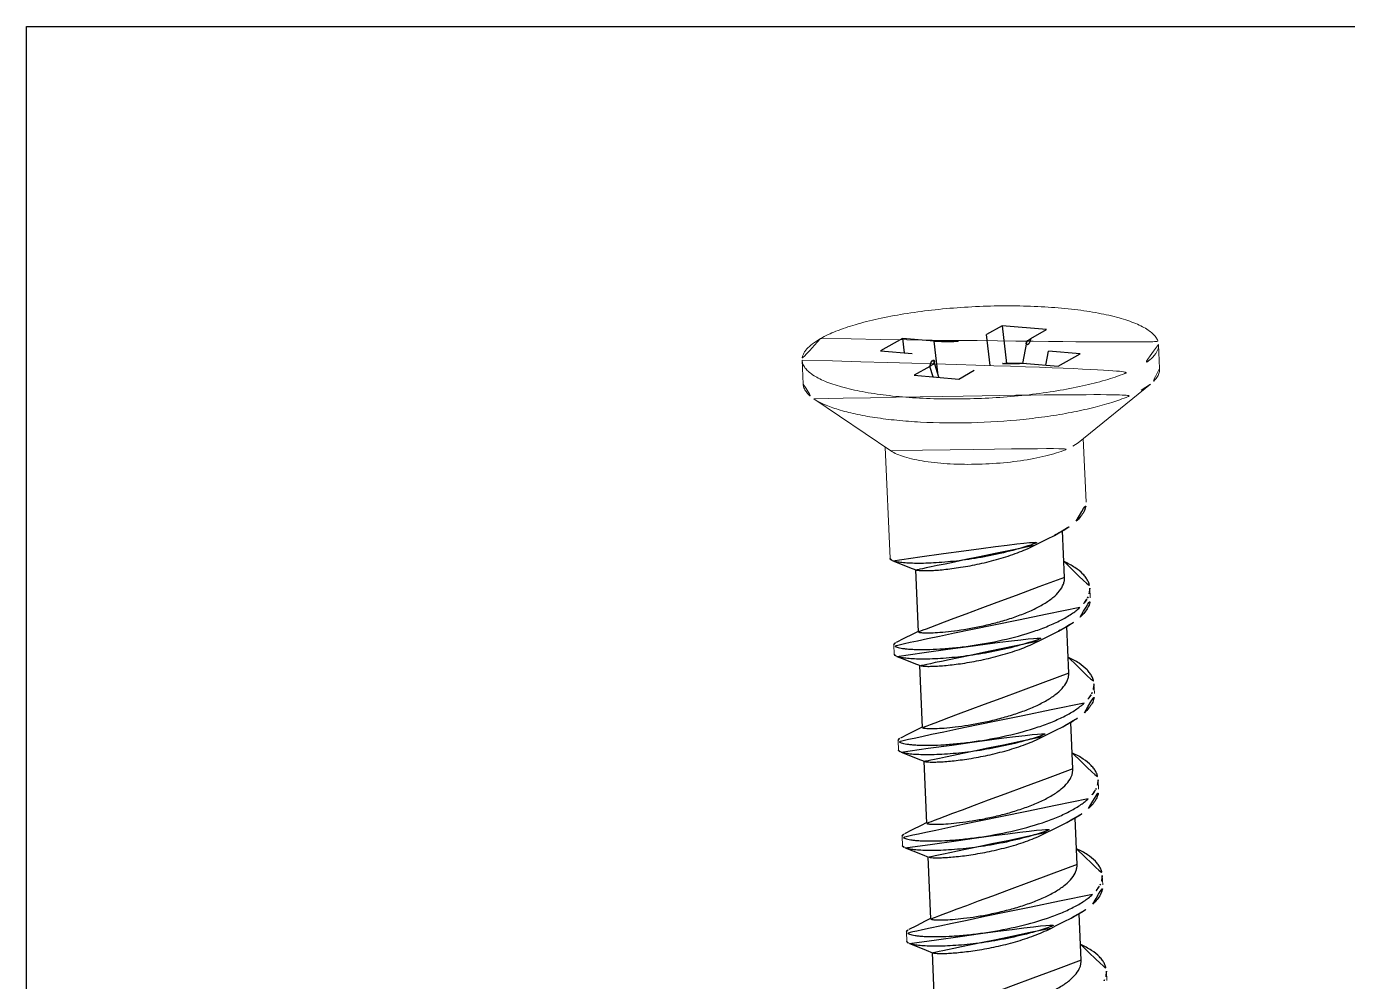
# Model space of a CAD drawing. Extents: x 16296660632 to 16296679688, y -37409620961 to -37409616551.
# Drawn here: x 16296678229.76 to 16296678256.42, y -37409617713.17 to -37409617693.9 of the extents above; entities that cross this region are included whole.
import ezdxf

# ---------------------------------------------------------------- set-up
doc = ezdxf.new("R2010")
doc.units = 0
doc.header["$LTSCALE"] = 10
doc.header["$MEASUREMENT"] = 0
doc.linetypes.add('ACAD_ISO02W100', pattern=[15, 12, -3])
doc.layers.get('0').update_dxf_attribs({"linetype": 'CONTINUOUS'})
doc.layers.add('虚线', color=8, linetype='ACAD_ISO02W100', lineweight=20)

msp = doc.modelspace()

# ---------------------------------------------------------------- linework, layer by layer
at = {"color": 7, "linetype": 'Continuous'}
for p, q in [((16296678249.443991, -37409617699.939613), (16296678249.12878, -37409617700.116997)), ((16296678249.202709, -37409617700.737717), (16296678249.12878, -37409617700.116997)), ((16296678250.33972, -37409617700.017487), (16296678249.443991, -37409617699.939613)), ((16296678249.443991, -37409617699.939613), (16296678249.53421, -37409617700.697144)), ((16296678250.024509, -37409617700.194878), (16296678250.33972, -37409617700.017487)), ((16296678247.43647, -37409617700.196419), (16296678246.993851, -37409617700.445503)), ((16296678246.993851, -37409617700.445503), (16296678247.63175, -37409617700.500961)), ((16296678248.074369, -37409617700.251877), (16296678247.43647, -37409617700.196419)), ((16296678247.43647, -37409617700.196419), (16296678247.471081, -37409617700.486992)), ((16296678248.15671, -37409617700.943199), (16296678248.074369, -37409617700.251877)), ((16296678249.86104, -37409617700.697853), (16296678249.942989, -37409617700.27742)), ((16296678250.32638, -37409617700.735237), (16296678250.381491, -37409617700.452469)), ((16296678251.01939, -37409617700.507927), (16296678250.381491, -37409617700.452469)), ((16296678248.167299, -37409617700.978867), (16296678248.069241, -37409617700.648903)), ((16296678249.938881, -37409617700.701553), (16296678250.576771, -37409617700.757011)), ((16296678250.576771, -37409617700.757011), (16296678251.01939, -37409617700.507927)), ((16296678247.988741, -37409617700.758553), (16296678247.673519, -37409617700.935944)), ((16296678247.673519, -37409617700.935944), (16296678248.56925, -37409617701.013817)), ((16296678248.05121, -37409617700.968773), (16296678247.988741, -37409617700.758553)), ((16296678248.56925, -37409617701.013817), (16296678248.88446, -37409617700.836433)), ((16296678250.705219, -37409617705.014977), (16296678250.66453, -37409617704.078499)), ((16296678247.57966, -37409617704.813423), (16296678247.70517, -37409617704.863892)), ((16296678247.69565, -37409617704.860069), (16296678247.749981, -37409617706.11055)), ((16296678250.789101, -37409617706.945679), (16296678250.748409, -37409617706.009048)), ((16296678247.663549, -37409617706.74411), (16296678247.789049, -37409617706.794594)), ((16296678247.779539, -37409617706.790756), (16296678247.83387, -37409617708.041237)), ((16296678250.87299, -37409617708.876373), (16296678250.832291, -37409617707.93972)), ((16296678247.747431, -37409617708.674797), (16296678247.87294, -37409617708.725281)), ((16296678247.86342, -37409617708.721458), (16296678247.917761, -37409617709.971939)), ((16296678250.956869, -37409617710.80706), (16296678250.91618, -37409617709.870537)), ((16296678247.83132, -37409617710.605499), (16296678247.95682, -37409617710.655983)), ((16296678247.947309, -37409617710.652153), (16296678248.00164, -37409617711.902634)), ((16296678251.040751, -37409617712.737747), (16296678251.000059, -37409617711.801086)), ((16296678247.915199, -37409617712.536186), (16296678248.04071, -37409617712.58667)), ((16296678248.031191, -37409617712.58284), (16296678248.08552, -37409617713.833321))]:
    msp.add_line(p, q, dxfattribs=at)
msp.add_lwpolyline([(16296678283.07406, -37409617776.240463), (16296678229.75769, -37409617776.240463), (16296678229.75769, -37409617693.900749), (16296678283.07406, -37409617693.900749)], close=True)
for points in [[(16296678250.092211, -37409617704.372139), (16296678250.201509, -37409617704.316727), (16296678250.363001, -37409617704.236183), (16296678250.501591, -37409617704.167992)], [(16296678247.237671, -37409617704.67942), (16296678247.395201, -37409617704.740601), (16296678247.57966, -37409617704.813423)], [(16296678247.74814, -37409617706.106918), (16296678247.641899, -37409617706.160797), (16296678247.46438, -37409617706.249397), (16296678247.3092, -37409617706.325783)], [(16296678250.1761, -37409617706.302834), (16296678250.285391, -37409617706.247429), (16296678250.44689, -37409617706.16687), (16296678250.58547, -37409617706.098679)], [(16296678247.32156, -37409617706.610123), (16296678247.47909, -37409617706.671303), (16296678247.663549, -37409617706.74411)], [(16296678247.832029, -37409617708.037613), (16296678247.72578, -37409617708.091492), (16296678247.54826, -37409617708.180099), (16296678247.393089, -37409617708.256462)], [(16296678250.259979, -37409617708.233521), (16296678250.36928, -37409617708.178123), (16296678250.530769, -37409617708.097557), (16296678250.669359, -37409617708.029373)], [(16296678247.405439, -37409617708.54081), (16296678247.562969, -37409617708.60199), (16296678247.747431, -37409617708.674797)], [(16296678247.915911, -37409617709.968307), (16296678247.809669, -37409617710.022186), (16296678247.632151, -37409617710.110786), (16296678247.476971, -37409617710.187157)], [(16296678250.34387, -37409617710.164223), (16296678250.453159, -37409617710.10881), (16296678250.61466, -37409617710.028259), (16296678250.753241, -37409617709.960068)], [(16296678247.48933, -37409617710.471497), (16296678247.646851, -37409617710.532677), (16296678247.83132, -37409617710.605499)], [(16296678247.9998, -37409617711.899002), (16296678247.893551, -37409617711.952881), (16296678247.71603, -37409617712.041481), (16296678247.56086, -37409617712.117851)], [(16296678250.42775, -37409617712.09491), (16296678250.53705, -37409617712.039513), (16296678250.69854, -37409617711.958946), (16296678250.83713, -37409617711.890762)], [(16296678247.57321, -37409617712.402191), (16296678247.73074, -37409617712.463371), (16296678247.915199, -37409617712.536186)]]:
    msp.add_lwpolyline(points, dxfattribs=at)
for centre, major_axis, ratio, start_param, end_param in [((16296678248.41198, -37409617700.04763), (-0.801806, -0.030785), 0.263882425, 1.126066153, 2.666704219), ((16296678250.762991, -37409617700.252037), (-0.821229, -0.039608), 0.25133448, 5.818141006, 7.358779072), ((16296678247.250259, -37409617700.701393), (-0.821229, -0.039608), 0.25133448, -3.606636955, -2.065998889), ((16296678249.601259, -37409617700.905792), (-0.801806, -0.030785), 0.263882425, -2.0155265, -0.474888434)]:
    msp.add_ellipse(centre, major_axis=major_axis, ratio=ratio, start_param=start_param, end_param=end_param, dxfattribs=at)
for points, knots in [([(16296678250.93935, -37409617703.884033), (16296678250.97146, -37409617703.854362), (16296678251.028721, -37409617703.794594), (16296678251.094839, -37409617703.696991), (16296678251.13406, -37409617703.59745), (16296678251.14114, -37409617703.52951), (16296678251.139721, -37409617703.497032)], [0, 0, 0, 0, 0.292045706, 0.550742358, 0.782817436, 1, 1, 1, 1]), ([(16296678250.501591, -37409617704.167992), (16296678250.58609, -37409617704.126633), (16296678250.739321, -37409617704.04274), (16296678250.880381, -37409617703.938507), (16296678250.93935, -37409617703.884033)], [0, 0, 0, 0, 0.539523175, 1, 1, 1, 1]), ([(16296678247.23768, -37409617704.67942), (16296678247.26189, -37409617704.688759), (16296678247.322229, -37409617704.703773), (16296678247.428431, -37409617704.719223), (16296678247.56391, -37409617704.72966), (16296678247.726311, -37409617704.7342), (16296678247.91301, -37409617704.731956), (16296678248.201401, -37409617704.718536), (16296678248.59679, -37409617704.680878), (16296678249.09297, -37409617704.604332), (16296678249.594669, -37409617704.494591), (16296678250.06851, -37409617704.353973), (16296678250.36554, -37409617704.234573), (16296678250.501591, -37409617704.167992)], [0, 0, 0, 0, 0.023276566, 0.055463247, 0.09623742, 0.145040673, 0.201136549, 0.263651163, 0.403927684, 0.557108169, 0.713672809, 0.86415492, 1, 1, 1, 1]), ([(16296678250.092211, -37409617704.372131), (16296678249.98325, -37409617704.427811), (16296678249.74843, -37409617704.52816), (16296678249.37781, -37409617704.648323), (16296678248.99387, -37409617704.743607), (16296678248.67696, -37409617704.802803), (16296678248.43709, -37409617704.837402), (16296678248.27503, -37409617704.856331), (16296678248.128811, -37409617704.869347), (16296678248.00102, -37409617704.876907), (16296678247.89389, -37409617704.8797), (16296678247.80934, -37409617704.878304), (16296678247.75363, -37409617704.874313), (16296678247.72163, -37409617704.868927), (16296678247.709841, -37409617704.865791), (16296678247.70517, -37409617704.863892)], [0, 0, 0, 0, 0.149149692, 0.310486425, 0.474512212, 0.630990703, 0.703238306, 0.769886721, 0.829852517, 0.882142193, 0.925906765, 0.960440098, 0.985212648, 0.993851739, 1, 1, 1, 1]), ([(16296678247.185459, -37409617704.635963), (16296678247.185631, -37409617704.639977), (16296678247.188801, -37409617704.64888), (16296678247.19982, -37409617704.660103), (16296678247.216539, -37409617704.670593), (16296678247.23003, -37409617704.676468), (16296678247.23768, -37409617704.67942)], [0, 0, 0, 0, 0.169964487, 0.380192821, 0.653494873, 1, 1, 1, 1]), ([(16296678250.69828, -37409617704.697144), (16296678250.772751, -37409617704.732491), (16296678250.90653, -37409617704.805077), (16296678251.051069, -37409617704.918098), (16296678251.13413, -37409617705.014847), (16296678251.1782, -37409617705.086273), (16296678251.206329, -37409617705.15963), (16296678251.214149, -37409617705.209961), (16296678251.215219, -37409617705.234657)], [0, 0, 0, 0, 0.317057743, 0.583748074, 0.699704525, 0.805924509, 0.904904925, 1, 1, 1, 1]), ([(16296678250.70521, -37409617705.014977), (16296678250.7062, -37409617705.037781), (16296678250.70319, -37409617705.084587), (16296678250.676451, -37409617705.180687), (16296678250.60195, -37409617705.301109), (16296678250.4648, -37409617705.432869), (16296678250.28223, -37409617705.55764), (16296678250.0604, -37409617705.673553), (16296678249.80727, -37409617705.778809), (16296678249.532301, -37409617705.871674), (16296678249.24592, -37409617705.950844), (16296678248.959101, -37409617706.015533), (16296678248.68288, -37409617706.065529), (16296678248.42791, -37409617706.101212), (16296678248.20406, -37409617706.123482), (16296678248.04096, -37409617706.132797), (16296678247.932501, -37409617706.134369), (16296678247.86964, -37409617706.133247), (16296678247.819839, -37409617706.130127), (16296678247.787149, -37409617706.126167), (16296678247.76755, -37409617706.121658), (16296678247.757641, -37409617706.118362), (16296678247.750151, -37409617706.114059), (16296678247.75, -37409617706.11055)], [0, 0, 0, 0, 0.020473064, 0.041729226, 0.088965761, 0.145234353, 0.211406525, 0.286735163, 0.369456871, 0.457154917, 0.547003049, 0.635953592, 0.720898874, 0.798817184, 0.866906327, 0.922705443, 0.9453497, 0.964215031, 0.979139366, 0.990015945, 0.99393238, 0.996849703, 1, 1, 1, 1]), ([(16296678251.215219, -37409617705.234657), (16296678251.21649, -37409617705.263847), (16296678251.21114, -37409617705.324432), (16296678251.19117, -37409617705.381683), (16296678251.178181, -37409617705.409683)], [0, 0, 0, 0, 0.486340642, 1, 1, 1, 1]), ([(16296678251.023239, -37409617705.81472), (16296678251.055361, -37409617705.785042), (16296678251.11265, -37409617705.725243), (16296678251.17878, -37409617705.627586), (16296678251.217991, -37409617705.528), (16296678251.22504, -37409617705.460022), (16296678251.2236, -37409617705.427544)], [0, 0, 0, 0, 0.292058996, 0.550756019, 0.78282278, 1, 1, 1, 1]), ([(16296678251.15588, -37409617705.452171), (16296678251.147289, -37409617705.466827), (16296678251.107031, -37409617705.52861), (16296678251.056471, -37409617705.583214), (16296678251.014851, -37409617705.621651)], [0, 0, 0, 0, 0.230661655, 1, 1, 1, 1]), ([(16296678251.178181, -37409617705.409683), (16296678251.176531, -37409617705.413239), (16296678251.169609, -37409617705.427673), (16296678251.16198, -37409617705.441757), (16296678251.15588, -37409617705.452171)], [0, 0, 0, 0, 0.245567706, 1, 1, 1, 1]), ([(16296678251.014851, -37409617705.621651), (16296678250.96221, -37409617705.67028), (16296678250.83828, -37409617705.763977), (16296678250.622971, -37409617705.887306), (16296678250.369789, -37409617706.002213), (16296678249.98089, -37409617706.145393), (16296678249.45446, -37409617706.287331), (16296678248.914181, -37409617706.384903), (16296678248.48975, -37409617706.436447), (16296678248.19803, -37409617706.460564), (16296678247.93548, -37409617706.471626), (16296678247.738319, -37409617706.470993), (16296678247.60074, -37409617706.464317), (16296678247.514311, -37409617706.457153), (16296678247.439819, -37409617706.447723), (16296678247.37822, -37409617706.436607), (16296678247.328609, -37409617706.423271), (16296678247.289129, -37409617706.408241), (16296678247.2616, -37409617706.388283), (16296678247.26095, -37409617706.373581)], [0, 0, 0, 0, 0.054602615, 0.117789166, 0.188745253, 0.266169363, 0.433325532, 0.603347488, 0.684032993, 0.759000201, 0.826300458, 0.884192152, 0.909142841, 0.931212345, 0.950280087, 0.966251833, 0.979077401, 0.988796353, 1, 1, 1, 1]), ([(16296678250.58547, -37409617706.098679), (16296678250.66997, -37409617706.057327), (16296678250.82321, -37409617705.973442), (16296678250.96426, -37409617705.869209), (16296678251.023239, -37409617705.81472)], [0, 0, 0, 0, 0.539505924, 1, 1, 1, 1]), ([(16296678247.32156, -37409617706.610123), (16296678247.345779, -37409617706.619453), (16296678247.40612, -37409617706.634468), (16296678247.51232, -37409617706.649918), (16296678247.64781, -37409617706.660347), (16296678247.810221, -37409617706.664886), (16296678247.996941, -37409617706.662659), (16296678248.285351, -37409617706.649239), (16296678248.68074, -37409617706.611557), (16296678249.17691, -37409617706.535019), (16296678249.67861, -37409617706.42527), (16296678250.15243, -37409617706.284653), (16296678250.44944, -37409617706.16526), (16296678250.58547, -37409617706.098679)], [0, 0, 0, 0, 0.023276892, 0.055464645, 0.096240648, 0.145049353, 0.201151804, 0.263673445, 0.403950807, 0.557126029, 0.713689384, 0.864168888, 1, 1, 1, 1]), ([(16296678250.17609, -37409617706.302834), (16296678250.067129, -37409617706.35849), (16296678249.83231, -37409617706.458847), (16296678249.461691, -37409617706.579018), (16296678249.077749, -37409617706.674309), (16296678248.760851, -37409617706.733513), (16296678248.520981, -37409617706.768097), (16296678248.358919, -37409617706.787033), (16296678248.2127, -37409617706.800034), (16296678248.084909, -37409617706.80761), (16296678247.97777, -37409617706.810387), (16296678247.893221, -37409617706.80899), (16296678247.837521, -37409617706.805), (16296678247.80551, -37409617706.799629), (16296678247.79373, -37409617706.796478), (16296678247.789061, -37409617706.794594)], [0, 0, 0, 0, 0.149151444, 0.31048851, 0.474514788, 0.630995045, 0.703238917, 0.769892315, 0.829853838, 0.882146381, 0.925911335, 0.960441334, 0.985220341, 0.993856093, 1, 1, 1, 1]), ([(16296678247.26095, -37409617706.373581), (16296678247.26078, -37409617706.369568), (16296678247.263161, -37409617706.36042), (16296678247.27317, -37409617706.348297), (16296678247.288919, -37409617706.336411), (16296678247.30184, -37409617706.329376), (16296678247.3092, -37409617706.325783)], [0, 0, 0, 0, 0.169923784, 0.38021977, 0.653573272, 1, 1, 1, 1]), ([(16296678247.269341, -37409617706.566704), (16296678247.269529, -37409617706.570717), (16296678247.27272, -37409617706.579613), (16296678247.28373, -37409617706.590813), (16296678247.30044, -37409617706.601288), (16296678247.313919, -37409617706.607162), (16296678247.32156, -37409617706.610123)], [0, 0, 0, 0, 0.170000013, 0.380313825, 0.653600326, 1, 1, 1, 1]), ([(16296678250.782591, -37409617706.628036), (16296678250.856991, -37409617706.663368), (16296678250.990641, -37409617706.735924), (16296678251.135019, -37409617706.848869), (16296678251.21801, -37409617706.945549), (16296678251.262039, -37409617707.016899), (16296678251.290171, -37409617707.090187), (16296678251.29801, -37409617707.14048), (16296678251.299101, -37409617707.165161)], [0, 0, 0, 0, 0.317038141, 0.583721003, 0.699682042, 0.805910367, 0.904900162, 1, 1, 1, 1]), ([(16296678250.789089, -37409617706.945679), (16296678250.790079, -37409617706.968483), (16296678250.78706, -37409617707.015289), (16296678250.760361, -37409617707.111397), (16296678250.685841, -37409617707.231796), (16296678250.548691, -37409617707.363564), (16296678250.36611, -37409617707.488327), (16296678250.144279, -37409617707.604233), (16296678249.891159, -37409617707.709503), (16296678249.61618, -37409617707.802361), (16296678249.3298, -37409617707.881538), (16296678249.04298, -37409617707.946228), (16296678248.76676, -37409617707.996223), (16296678248.511801, -37409617708.031898), (16296678248.287951, -37409617708.054176), (16296678248.124849, -37409617708.063492), (16296678248.01639, -37409617708.065063), (16296678247.95352, -37409617708.063942), (16296678247.903721, -37409617708.060806), (16296678247.871031, -37409617708.05687), (16296678247.85144, -37409617708.052353), (16296678247.841539, -37409617708.049042), (16296678247.834021, -37409617708.044746), (16296678247.83387, -37409617708.041237)], [0, 0, 0, 0, 0.020473397, 0.04172825, 0.088964795, 0.145234699, 0.21140827, 0.286737033, 0.369457519, 0.457154473, 0.547002625, 0.635953948, 0.720899289, 0.798816176, 0.866903321, 0.922701866, 0.945350284, 0.96421297, 0.979137498, 0.990016213, 0.993929145, 0.99684572, 1, 1, 1, 1]), ([(16296678251.107121, -37409617707.745407), (16296678251.13924, -37409617707.715736), (16296678251.196529, -37409617707.655937), (16296678251.26265, -37409617707.558296), (16296678251.30187, -37409617707.45871), (16296678251.30892, -37409617707.390732), (16296678251.307489, -37409617707.358253)], [0, 0, 0, 0, 0.292042277, 0.550741516, 0.782816052, 1, 1, 1, 1]), ([(16296678251.2402, -37409617707.382118), (16296678251.2316, -37409617707.396843), (16296678251.191271, -37409617707.458923), (16296678251.14052, -37409617707.513741), (16296678251.09874, -37409617707.552353)], [0, 0, 0, 0, 0.230586123, 1, 1, 1, 1]), ([(16296678251.261999, -37409617707.340523), (16296678251.26038, -37409617707.344009), (16296678251.253611, -37409617707.358131), (16296678251.246149, -37409617707.371918), (16296678251.2402, -37409617707.382118)], [0, 0, 0, 0, 0.245662192, 1, 1, 1, 1]), ([(16296678251.299101, -37409617707.165161), (16296678251.30039, -37409617707.194397), (16296678251.29504, -37409617707.255112), (16296678251.275021, -37409617707.312477), (16296678251.261999, -37409617707.340523)], [0, 0, 0, 0, 0.486306326, 1, 1, 1, 1]), ([(16296678251.09874, -37409617707.552353), (16296678251.046101, -37409617707.600983), (16296678250.92219, -37409617707.694656), (16296678250.706921, -37409617707.81797), (16296678250.4538, -37409617707.932854), (16296678250.06496, -37409617708.076019), (16296678249.538601, -37409617708.217957), (16296678248.998381, -37409617708.315536), (16296678248.57398, -37409617708.367104), (16296678248.282249, -37409617708.391243), (16296678248.019661, -37409617708.402313), (16296678247.82246, -37409617708.401703), (16296678247.684851, -37409617708.395027), (16296678247.598391, -37409617708.387863), (16296678247.52388, -37409617708.378441), (16296678247.46225, -37409617708.367332), (16296678247.4126, -37409617708.353996), (16296678247.373091, -37409617708.338966), (16296678247.34552, -37409617708.319031), (16296678247.344839, -37409617708.304329)], [0, 0, 0, 0, 0.054597217, 0.117772269, 0.188713614, 0.266122839, 0.433262524, 0.603270318, 0.683950983, 0.758921475, 0.826233658, 0.884138543, 0.909095902, 0.931171631, 0.950246803, 0.966225121, 0.979058274, 0.988784535, 1, 1, 1, 1]), ([(16296678250.669359, -37409617708.029373), (16296678250.753851, -37409617707.988022), (16296678250.907089, -37409617707.904129), (16296678251.04814, -37409617707.799896), (16296678251.107121, -37409617707.745407)], [0, 0, 0, 0, 0.539514938, 1, 1, 1, 1]), ([(16296678247.405451, -37409617708.54081), (16296678247.429661, -37409617708.550148), (16296678247.49, -37409617708.565163), (16296678247.596201, -37409617708.580597), (16296678247.73168, -37409617708.591049), (16296678247.894079, -37409617708.595581), (16296678248.08079, -37409617708.593353), (16296678248.3692, -37409617708.579933), (16296678248.764589, -37409617708.542267), (16296678249.26075, -37409617708.465721), (16296678249.762449, -37409617708.355972), (16296678250.23628, -37409617708.215347), (16296678250.53331, -37409617708.095963), (16296678250.669359, -37409617708.029373)], [0, 0, 0, 0, 0.023278057, 0.055464367, 0.096237391, 0.145041777, 0.201140971, 0.263660908, 0.403941326, 0.557113817, 0.713670843, 0.864155822, 1, 1, 1, 1]), ([(16296678247.344839, -37409617708.304329), (16296678247.34465, -37409617708.300308), (16296678247.347019, -37409617708.291153), (16296678247.357031, -37409617708.279022), (16296678247.37278, -37409617708.267113), (16296678247.385719, -37409617708.260071), (16296678247.393089, -37409617708.256462)], [0, 0, 0, 0, 0.169900019, 0.380141039, 0.653487407, 1, 1, 1, 1]), ([(16296678250.259979, -37409617708.233521), (16296678250.15102, -37409617708.2892), (16296678249.916201, -37409617708.389542), (16296678249.54558, -37409617708.509712), (16296678249.16164, -37409617708.605003), (16296678248.84473, -37409617708.664192), (16296678248.60486, -37409617708.698792), (16296678248.442801, -37409617708.71772), (16296678248.296579, -37409617708.730743), (16296678248.168791, -37409617708.738297), (16296678248.061661, -37409617708.741081), (16296678247.97711, -37409617708.739693), (16296678247.9214, -37409617708.735687), (16296678247.889391, -37409617708.730324), (16296678247.877609, -37409617708.72718), (16296678247.87294, -37409617708.725281)], [0, 0, 0, 0, 0.149149925, 0.310486899, 0.474512549, 0.630991091, 0.703238754, 0.769887552, 0.829852148, 0.882143536, 0.925906325, 0.960441356, 0.985212845, 0.993853208, 1, 1, 1, 1]), ([(16296678247.35323, -37409617708.497383), (16296678247.353411, -37409617708.501404), (16296678247.35659, -37409617708.510277), (16296678247.367611, -37409617708.521492), (16296678247.384319, -37409617708.531967), (16296678247.3978, -37409617708.537857), (16296678247.405451, -37409617708.54081)], [0, 0, 0, 0, 0.169993056, 0.38028427, 0.653562307, 1, 1, 1, 1]), ([(16296678250.867201, -37409617708.559067), (16296678250.94149, -37409617708.594391), (16296678251.074961, -37409617708.666908), (16296678251.219139, -37409617708.779793), (16296678251.302, -37409617708.876404), (16296678251.345989, -37409617708.947708), (16296678251.374069, -37409617709.020958), (16296678251.381901, -37409617709.071213), (16296678251.38298, -37409617709.095871)], [0, 0, 0, 0, 0.316984893, 0.583639069, 0.699603812, 0.805849235, 0.904865736, 1, 1, 1, 1]), ([(16296678250.87298, -37409617708.876373), (16296678250.87398, -37409617708.899162), (16296678250.870951, -37409617708.945976), (16296678250.844231, -37409617709.042084), (16296678250.76972, -37409617709.162491), (16296678250.63257, -37409617709.29425), (16296678250.450001, -37409617709.419029), (16296678250.22817, -37409617709.534927), (16296678249.97504, -37409617709.64019), (16296678249.700069, -37409617709.733063), (16296678249.413691, -37409617709.812233), (16296678249.126869, -37409617709.876907), (16296678248.850651, -37409617709.92691), (16296678248.59568, -37409617709.962593), (16296678248.37183, -37409617709.984871), (16296678248.208731, -37409617709.994186), (16296678248.100269, -37409617709.995758), (16296678248.037411, -37409617709.994637), (16296678247.98761, -37409617709.991508), (16296678247.95492, -37409617709.987556), (16296678247.93532, -37409617709.983047), (16296678247.925421, -37409617709.979736), (16296678247.917919, -37409617709.975449), (16296678247.917761, -37409617709.971939)], [0, 0, 0, 0, 0.02047321, 0.04172905, 0.08896589, 0.145234743, 0.211406872, 0.286735126, 0.369456489, 0.457154687, 0.547003065, 0.635953623, 0.720898634, 0.798816603, 0.866905772, 0.922705652, 0.945349236, 0.964215767, 0.979138535, 0.990016578, 0.993933024, 0.996849142, 1, 1, 1, 1]), ([(16296678251.38298, -37409617709.095871), (16296678251.384279, -37409617709.125237), (16296678251.37886, -37409617709.186218), (16296678251.358669, -37409617709.243813), (16296678251.345539, -37409617709.271957)], [0, 0, 0, 0, 0.486199985, 1, 1, 1, 1]), ([(16296678251.182619, -37409617709.48304), (16296678251.12998, -37409617709.53167), (16296678251.00606, -37409617709.625359), (16296678250.790779, -37409617709.74868), (16296678250.53763, -37409617709.863571), (16296678250.14876, -37409617710.006737), (16296678249.622379, -37409617710.148682), (16296678249.08215, -37409617710.246246), (16296678248.65774, -37409617710.297813), (16296678248.366011, -37409617710.321938), (16296678248.10343, -37409617710.333008), (16296678247.90625, -37409617710.332382), (16296678247.76866, -37409617710.325722), (16296678247.682211, -37409617710.31855), (16296678247.60771, -37409617710.309128), (16296678247.546089, -37409617710.298012), (16296678247.49645, -37409617710.284683), (16296678247.456949, -37409617710.269653), (16296678247.42939, -37409617710.249702), (16296678247.42872, -37409617710.235001)], [0, 0, 0, 0, 0.05459869, 0.11777762, 0.188727264, 0.266146226, 0.433292764, 0.603296072, 0.683979386, 0.758950658, 0.826259313, 0.88415787, 0.909111388, 0.931183846, 0.950256241, 0.966231778, 0.979063344, 0.988787913, 1, 1, 1, 1]), ([(16296678251.19101, -37409617709.676109), (16296678251.22312, -37409617709.646446), (16296678251.28038, -37409617709.586678), (16296678251.346479, -37409617709.489082), (16296678251.38571, -37409617709.389557), (16296678251.39279, -37409617709.321617), (16296678251.39138, -37409617709.289146)], [0, 0, 0, 0, 0.292056058, 0.55074832, 0.782819238, 1, 1, 1, 1]), ([(16296678251.325199, -37409617709.310898), (16296678251.31658, -37409617709.32579), (16296678251.27606, -37409617709.388618), (16296678251.224831, -37409617709.444054), (16296678251.182619, -37409617709.48304)], [0, 0, 0, 0, 0.230394881, 1, 1, 1, 1]), ([(16296678251.345539, -37409617709.271957), (16296678251.344009, -37409617709.275223), (16296678251.337669, -37409617709.288422), (16296678251.330721, -37409617709.301338), (16296678251.325199, -37409617709.310898)], [0, 0, 0, 0, 0.24594043, 1, 1, 1, 1]), ([(16296678250.753241, -37409617709.960068), (16296678250.83774, -37409617709.918709), (16296678250.99098, -37409617709.834824), (16296678251.13203, -37409617709.730591), (16296678251.19101, -37409617709.676109)], [0, 0, 0, 0, 0.539520138, 1, 1, 1, 1]), ([(16296678247.48933, -37409617710.471497), (16296678247.51355, -37409617710.480843), (16296678247.573879, -37409617710.495857), (16296678247.68009, -37409617710.511299), (16296678247.815559, -37409617710.521744), (16296678247.97797, -37409617710.526283), (16296678248.164671, -37409617710.524048), (16296678248.45306, -37409617710.510628), (16296678248.848459, -37409617710.472961), (16296678249.344641, -37409617710.396423), (16296678249.84634, -37409617710.286667), (16296678250.320169, -37409617710.146049), (16296678250.617201, -37409617710.026657), (16296678250.753241, -37409617709.960068)], [0, 0, 0, 0, 0.023276407, 0.055463181, 0.096237908, 0.145042369, 0.201139714, 0.263655278, 0.403931506, 0.557112621, 0.713678891, 0.864158647, 1, 1, 1, 1]), ([(16296678247.42872, -37409617710.235001), (16296678247.428539, -37409617710.23098), (16296678247.43091, -37409617710.221832), (16296678247.440929, -37409617710.209709), (16296678247.456671, -37409617710.1978), (16296678247.469601, -37409617710.190773), (16296678247.476971, -37409617710.187157)], [0, 0, 0, 0, 0.169908325, 0.380176255, 0.653525717, 1, 1, 1, 1]), ([(16296678250.343861, -37409617710.164223), (16296678250.23489, -37409617710.219879), (16296678250.00008, -37409617710.320236), (16296678249.629459, -37409617710.440399), (16296678249.24552, -37409617710.535698), (16296678248.928619, -37409617710.594887), (16296678248.688749, -37409617710.629478), (16296678248.52668, -37409617710.648407), (16296678248.38047, -37409617710.661423), (16296678248.25268, -37409617710.668991), (16296678248.14554, -37409617710.671783), (16296678248.060989, -37409617710.67038), (16296678248.005289, -37409617710.666389), (16296678247.97328, -37409617710.661011), (16296678247.9615, -37409617710.657867), (16296678247.956829, -37409617710.655983)], [0, 0, 0, 0, 0.149151082, 0.31048801, 0.474514413, 0.630994577, 0.703238601, 0.769891117, 0.829854077, 0.882144985, 0.925911753, 0.960440489, 0.985219788, 0.993854646, 1, 1, 1, 1]), ([(16296678247.437111, -37409617710.428062), (16296678247.43729, -37409617710.432083), (16296678247.44047, -37409617710.440971), (16296678247.451481, -37409617710.452187), (16296678247.468201, -37409617710.462669), (16296678247.48168, -37409617710.468552), (16296678247.48933, -37409617710.471497)], [0, 0, 0, 0, 0.169972208, 0.380232623, 0.65353903, 1, 1, 1, 1]), ([(16296678250.94841, -37409617710.488487), (16296678251.023109, -37409617710.523903), (16296678251.15729, -37409617710.59655), (16296678251.302259, -37409617710.709732), (16296678251.385559, -37409617710.806633), (16296678251.42975, -37409617710.878143), (16296678251.45797, -37409617710.951622), (16296678251.465799, -37409617711.002029), (16296678251.466881, -37409617711.026772)], [0, 0, 0, 0, 0.3172345, 0.583924157, 0.69985153, 0.806036112, 0.904966851, 1, 1, 1, 1]), ([(16296678250.95686, -37409617710.80706), (16296678250.95785, -37409617710.829857), (16296678250.95484, -37409617710.876678), (16296678250.92812, -37409617710.972778), (16296678250.853609, -37409617711.093193), (16296678250.716459, -37409617711.224953), (16296678250.53388, -37409617711.349716), (16296678250.31205, -37409617711.465622), (16296678250.058929, -37409617711.570877), (16296678249.783951, -37409617711.66375), (16296678249.49757, -37409617711.74292), (16296678249.210751, -37409617711.807617), (16296678248.93453, -37409617711.857613), (16296678248.679569, -37409617711.893288), (16296678248.455721, -37409617711.915573), (16296678248.29262, -37409617711.924881), (16296678248.184151, -37409617711.926453), (16296678248.12129, -37409617711.925323), (16296678248.071489, -37409617711.922203), (16296678248.038799, -37409617711.918251), (16296678248.019211, -37409617711.913727), (16296678248.00931, -37409617711.910431), (16296678248.001789, -37409617711.906143), (16296678248.00164, -37409617711.902634)], [0, 0, 0, 0, 0.020473134, 0.041728323, 0.088964486, 0.14523392, 0.211407584, 0.286736716, 0.369457507, 0.457154493, 0.547002463, 0.635953727, 0.720899492, 0.798816786, 0.866903955, 0.922702124, 0.945350952, 0.964212695, 0.979138569, 0.990015654, 0.993929113, 0.996846507, 1, 1, 1, 1]), ([(16296678251.466881, -37409617711.026772), (16296678251.46814, -37409617711.055847), (16296678251.46283, -37409617711.116211), (16296678251.443001, -37409617711.173279), (16296678251.430099, -37409617711.20118)], [0, 0, 0, 0, 0.486427564, 1, 1, 1, 1]), ([(16296678251.274891, -37409617711.606796), (16296678251.30702, -37409617711.577133), (16296678251.364309, -37409617711.517319), (16296678251.430441, -37409617711.419647), (16296678251.46965, -37409617711.320053), (16296678251.47669, -37409617711.252083), (16296678251.47526, -37409617711.219589)], [0, 0, 0, 0, 0.292057156, 0.550753557, 0.782820762, 1, 1, 1, 1]), ([(16296678251.40625, -37409617711.246429), (16296678251.39768, -37409617711.260887), (16296678251.35766, -37409617711.321823), (16296678251.30764, -37409617711.375732), (16296678251.2665, -37409617711.413727)], [0, 0, 0, 0, 0.23088135, 1, 1, 1, 1]), ([(16296678251.430099, -37409617711.20118), (16296678251.42835, -37409617711.204979), (16296678251.42098, -37409617711.22036), (16296678251.412809, -37409617711.235359), (16296678251.40625, -37409617711.246429)], [0, 0, 0, 0, 0.245278164, 1, 1, 1, 1]), ([(16296678251.2665, -37409617711.413727), (16296678251.21386, -37409617711.462357), (16296678251.089939, -37409617711.556061), (16296678250.874649, -37409617711.679382), (16296678250.62149, -37409617711.794273), (16296678250.23262, -37409617711.937447), (16296678249.706209, -37409617712.079376), (16296678249.16596, -37409617712.176964), (16296678248.741541, -37409617712.228508), (16296678248.44982, -37409617712.25264), (16296678248.18725, -37409617712.263702), (16296678247.99008, -37409617712.263077), (16296678247.852501, -37409617712.256416), (16296678247.76605, -37409617712.249237), (16296678247.691561, -37409617712.239807), (16296678247.62994, -37409617712.228706), (16296678247.580311, -37409617712.21537), (16296678247.540819, -37409617712.20034), (16296678247.513269, -37409617712.180382), (16296678247.512609, -37409617712.165688)], [0, 0, 0, 0, 0.0546001, 0.117782597, 0.188733632, 0.266151748, 0.433300018, 0.60331817, 0.68400267, 0.75896991, 0.826272935, 0.884169085, 0.909122385, 0.931194582, 0.950265184, 0.96624001, 0.979068811, 0.988791119, 1, 1, 1, 1]), ([(16296678250.83713, -37409617711.890762), (16296678250.921619, -37409617711.849403), (16296678251.07486, -37409617711.765518), (16296678251.21591, -37409617711.661293), (16296678251.274891, -37409617711.606796)], [0, 0, 0, 0, 0.539501208, 1, 1, 1, 1]), ([(16296678247.512609, -37409617712.165688), (16296678247.51243, -37409617712.161667), (16296678247.514799, -37409617712.152519), (16296678247.524811, -37409617712.140404), (16296678247.54056, -37409617712.128487), (16296678247.55349, -37409617712.12146), (16296678247.56086, -37409617712.117851)], [0, 0, 0, 0, 0.169912341, 0.380179031, 0.653529502, 1, 1, 1, 1]), ([(16296678247.573219, -37409617712.402191), (16296678247.597429, -37409617712.411537), (16296678247.65777, -37409617712.426537), (16296678247.763981, -37409617712.441994), (16296678247.89946, -37409617712.452438), (16296678248.06188, -37409617712.45697), (16296678248.2486, -37409617712.454742), (16296678248.53701, -37409617712.441307), (16296678248.9324, -37409617712.403648), (16296678249.42857, -37409617712.327103), (16296678249.93026, -37409617712.217346), (16296678250.404079, -37409617712.076736), (16296678250.70109, -37409617711.957336), (16296678250.83713, -37409617711.890762)], [0, 0, 0, 0, 0.023277738, 0.055465794, 0.096241954, 0.14505144, 0.20115394, 0.26367632, 0.403954117, 0.557125453, 0.713686867, 0.864167196, 1, 1, 1, 1]), ([(16296678250.42775, -37409617712.09491), (16296678250.31879, -37409617712.150581), (16296678250.083969, -37409617712.250931), (16296678249.713341, -37409617712.371094), (16296678249.329411, -37409617712.466377), (16296678249.012501, -37409617712.525574), (16296678248.772631, -37409617712.560181), (16296678248.610571, -37409617712.579109), (16296678248.46435, -37409617712.592117), (16296678248.336559, -37409617712.599693), (16296678248.22942, -37409617712.60247), (16296678248.14488, -37409617712.601067), (16296678248.08917, -37409617712.597076), (16296678248.057159, -37409617712.591713), (16296678248.04538, -37409617712.588562), (16296678248.04071, -37409617712.58667)], [0, 0, 0, 0, 0.149150481, 0.310487645, 0.474513263, 0.630992056, 0.703239131, 0.769889043, 0.829852195, 0.882145353, 0.925906742, 0.960442514, 0.985214087, 0.993855175, 1, 1, 1, 1]), ([(16296678247.52099, -37409617712.358772), (16296678247.521179, -37409617712.362793), (16296678247.52437, -37409617712.371681), (16296678247.535379, -37409617712.382881), (16296678247.55209, -37409617712.393356), (16296678247.565571, -37409617712.399246), (16296678247.573219, -37409617712.402191)], [0, 0, 0, 0, 0.170000578, 0.380309158, 0.653587418, 1, 1, 1, 1]), ([(16296678251.034531, -37409617712.420242), (16296678251.108879, -37409617712.455566), (16296678251.242451, -37409617712.528107), (16296678251.386749, -37409617712.641022), (16296678251.46969, -37409617712.737671), (16296678251.51371, -37409617712.809013), (16296678251.541821, -37409617712.882278), (16296678251.54966, -37409617712.932541), (16296678251.550751, -37409617712.957207)], [0, 0, 0, 0, 0.317020572, 0.583696175, 0.69965802, 0.805891088, 0.904889407, 1, 1, 1, 1]), ([(16296678251.040751, -37409617712.737747), (16296678251.04175, -37409617712.760551), (16296678251.03871, -37409617712.807373), (16296678251.012011, -37409617712.903473), (16296678250.93749, -37409617713.02388), (16296678250.800329, -37409617713.15564), (16296678250.61776, -37409617713.280411), (16296678250.395941, -37409617713.396317), (16296678250.142811, -37409617713.501579), (16296678249.86784, -37409617713.594437), (16296678249.581461, -37409617713.673607), (16296678249.29464, -37409617713.738297), (16296678249.018419, -37409617713.7883), (16296678248.763451, -37409617713.823982), (16296678248.5396, -37409617713.846252), (16296678248.376499, -37409617713.855583), (16296678248.26804, -37409617713.85714), (16296678248.205179, -37409617713.856033), (16296678248.15538, -37409617713.852898), (16296678248.122681, -37409617713.848953), (16296678248.10309, -37409617713.844437), (16296678248.093189, -37409617713.841133), (16296678248.08569, -37409617713.83683), (16296678248.085529, -37409617713.833321)], [0, 0, 0, 0, 0.020473379, 0.041728798, 0.088965914, 0.145235111, 0.211407373, 0.286735407, 0.369456346, 0.45715445, 0.547003048, 0.635953711, 0.72089852, 0.798816075, 0.866904958, 0.922705167, 0.945348959, 0.964216136, 0.979137713, 0.990017197, 0.993933035, 0.996848199, 1, 1, 1, 1]), ([(16296678251.550751, -37409617712.957207), (16296678251.55205, -37409617712.986473), (16296678251.54669, -37409617713.047234), (16296678251.52664, -37409617713.104637), (16296678251.513599, -37409617713.132713)], [0, 0, 0, 0, 0.48629063, 1, 1, 1, 1]), ([(16296678251.513599, -37409617713.132713), (16296678251.511999, -37409617713.136162), (16296678251.505301, -37409617713.150131), (16296678251.497919, -37409617713.16378), (16296678251.492041, -37409617713.173866)], [0, 0, 0, 0, 0.245707587, 1, 1, 1, 1])]:
    msp.add_open_spline(points, degree=3, knots=knots, dxfattribs=at)
at = {"layer": '虚线', "color": 7, "linetype": 'Continuous'}
for p, q in [((16296678252.624201, -37409617700.803123), (16296678252.60323, -37409617700.32045)), ((16296678245.43099, -37409617701.115646), (16296678245.410021, -37409617700.63298)), ((16296678250.976601, -37409617702.299767), (16296678252.43779, -37409617701.116142)), ((16296678252.43779, -37409617701.116142), (16296678252.25222, -37409617701.239754)), ((16296678247.202181, -37409617702.463753), (16296678245.643841, -37409617701.411331)), ((16296678250.976601, -37409617702.299767), (16296678250.873501, -37409617702.368431)), ((16296678251.13973, -37409617703.496986), (16296678251.083941, -37409617702.212807)), ((16296678247.18545, -37409617704.635963), (16296678247.087709, -37409617702.386436)), ((16296678251.223619, -37409617705.427689), (16296678251.215231, -37409617705.234619)), ((16296678247.269329, -37409617706.566658), (16296678247.260941, -37409617706.373589)), ((16296678251.307501, -37409617707.358383), (16296678251.29911, -37409617707.165314)), ((16296678247.35322, -37409617708.497353), (16296678247.34483, -37409617708.304283)), ((16296678251.39139, -37409617709.28907), (16296678251.382999, -37409617709.096001)), ((16296678247.437099, -37409617710.428047), (16296678247.428711, -37409617710.234978)), ((16296678251.475269, -37409617711.219757), (16296678251.466881, -37409617711.026703)), ((16296678247.520981, -37409617712.358742), (16296678247.5126, -37409617712.165672)), ((16296678251.55916, -37409617713.150459), (16296678251.55077, -37409617712.95739))]:
    msp.add_line(p, q, dxfattribs=at)
for points, knots in [([(16296678245.782, -37409617700.19635), (16296678245.88133, -37409617700.14045), (16296678246.11146, -37409617700.036484), (16296678246.500959, -37409617699.906647), (16296678246.95923, -37409617699.791573), (16296678247.473761, -37409617699.694611), (16296678248.030621, -37409617699.618622), (16296678248.614441, -37409617699.565781), (16296678249.20908, -37409617699.537621), (16296678249.798109, -37409617699.534912), (16296678250.36521, -37409617699.557693), (16296678250.89477, -37409617699.605232), (16296678251.372219, -37409617699.676102), (16296678251.730049, -37409617699.75573), (16296678251.979099, -37409617699.83168), (16296678252.13719, -37409617699.890572), (16296678252.273729, -37409617699.953491), (16296678252.387939, -37409617700.020012), (16296678252.47917, -37409617700.089912), (16296678252.54693, -37409617700.163147), (16296678252.590401, -37409617700.239967), (16296678252.602079, -37409617700.294434), (16296678252.60321, -37409617700.320511)], [0, 0, 0, 0, 0.047874429, 0.105679961, 0.172282423, 0.246160485, 0.325485972, 0.408240935, 0.49228692, 0.575442048, 0.655554599, 0.7305774, 0.798645146, 0.858162555, 0.884327349, 0.907947424, 0.928965317, 0.947398063, 0.963347598, 0.977069324, 0.989033532, 1, 1, 1, 1]), ([(16296678245.782, -37409617700.19635), (16296678245.724979, -37409617700.228432), (16296678245.624109, -37409617700.292267), (16296678245.517111, -37409617700.387329), (16296678245.45842, -37409617700.465271), (16296678245.428961, -37409617700.521004), (16296678245.41198, -37409617700.577003), (16296678245.409241, -37409617700.61467), (16296678245.41003, -37409617700.632919)], [0, 0, 0, 0, 0.327021374, 0.595169581, 0.709531086, 0.81308833, 0.908677352, 1, 1, 1, 1]), ([(16296678252.60321, -37409617700.320511), (16296678252.604, -37409617700.33876), (16296678252.601259, -37409617700.376427), (16296678252.58429, -37409617700.432419), (16296678252.554819, -37409617700.488159), (16296678252.49614, -37409617700.566093), (16296678252.38913, -37409617700.661163), (16296678252.28826, -37409617700.724991), (16296678252.231251, -37409617700.75708)], [0, 0, 0, 0, 0.091322648, 0.186911669, 0.290468914, 0.404830419, 0.672978626, 1, 1, 1, 1]), ([(16296678245.41003, -37409617700.632919), (16296678245.41116, -37409617700.658997), (16296678245.42285, -37409617700.713463), (16296678245.466311, -37409617700.790283), (16296678245.534081, -37409617700.863518), (16296678245.625311, -37409617700.933418), (16296678245.73951, -37409617700.999939), (16296678245.876051, -37409617701.062859), (16296678246.034149, -37409617701.12175), (16296678246.28319, -37409617701.197701), (16296678246.64102, -37409617701.277321), (16296678247.118469, -37409617701.348198), (16296678247.648041, -37409617701.395737), (16296678248.215139, -37409617701.418518), (16296678248.804159, -37409617701.41581), (16296678249.398809, -37409617701.38765), (16296678249.98262, -37409617701.334808), (16296678250.53948, -37409617701.25882), (16296678251.05401, -37409617701.161858), (16296678251.512289, -37409617701.046783), (16296678251.901779, -37409617700.916946), (16296678252.13191, -37409617700.812981), (16296678252.231251, -37409617700.75708)], [0, 0, 0, 0, 0.010966468, 0.022930676, 0.036652402, 0.052601937, 0.071034683, 0.092052576, 0.115672651, 0.141837445, 0.201354854, 0.2694226, 0.344445401, 0.424557952, 0.50771308, 0.591759065, 0.674514028, 0.753839515, 0.827717577, 0.894320039, 0.952125571, 1, 1, 1, 1]), ([(16296678252.62418, -37409617700.803123), (16296678252.62532, -37409617700.829269), (16296678252.618349, -37409617700.884666), (16296678252.581499, -37409617700.965149), (16296678252.52005, -37409617701.044189), (16296678252.467409, -37409617701.09214), (16296678252.437771, -37409617701.116142)], [0, 0, 0, 0, 0.208281181, 0.435593515, 0.696453828, 1, 1, 1, 1]), ([(16296678245.431009, -37409617701.115646), (16296678245.43215, -37409617701.1418), (16296678245.443899, -37409617701.196404), (16296678245.4876, -37409617701.273392), (16296678245.555679, -37409617701.346779), (16296678245.612249, -37409617701.389999), (16296678245.643841, -37409617701.411331)], [0, 0, 0, 0, 0.20833013, 0.435711518, 0.696619972, 1, 1, 1, 1]), ([(16296678245.643841, -37409617701.411331), (16296678245.71084, -37409617701.456573), (16296678245.87253, -37409617701.539597), (16296678246.15428, -37409617701.639526), (16296678246.496111, -37409617701.725906), (16296678246.89106, -37409617701.796692), (16296678247.33116, -37409617701.850273), (16296678247.98015, -37409617701.898087), (16296678248.831221, -37409617701.906631), (16296678249.6884, -37409617701.852814), (16296678250.359131, -37409617701.771049), (16296678250.827909, -37409617701.693604), (16296678251.258579, -37409617701.601013), (16296678251.642269, -37409617701.495369), (16296678251.97093, -37409617701.378983), (16296678252.166479, -37409617701.287987), (16296678252.25222, -37409617701.239754)], [0, 0, 0, 0, 0.035849086, 0.080086675, 0.132384916, 0.191999545, 0.257909739, 0.328892248, 0.480478464, 0.634909642, 0.709375917, 0.780033843, 0.845524409, 0.904633074, 0.956376518, 1, 1, 1, 1]), ([(16296678247.20219, -37409617702.463753), (16296678247.23941, -37409617702.488892), (16296678247.329241, -37409617702.535011), (16296678247.48576, -37409617702.590538), (16296678247.675659, -37409617702.638527), (16296678247.98263, -37409617702.693466), (16296678248.41765, -37409617702.7332), (16296678248.97294, -37409617702.738983), (16296678249.53747, -37409617702.703377), (16296678249.990999, -37409617702.640121), (16296678250.32148, -37409617702.569153), (16296678250.534651, -37409617702.510437), (16296678250.71723, -37409617702.44577), (16296678250.82588, -37409617702.395233), (16296678250.873501, -37409617702.368431)], [0, 0, 0, 0, 0.035850252, 0.080089415, 0.132393801, 0.192012102, 0.328875165, 0.480472785, 0.63491543, 0.780016704, 0.845511785, 0.904623949, 0.956379603, 1, 1, 1, 1])]:
    msp.add_open_spline(points, degree=3, knots=knots, dxfattribs=at)

doc.saveas('drawing.dxf')
